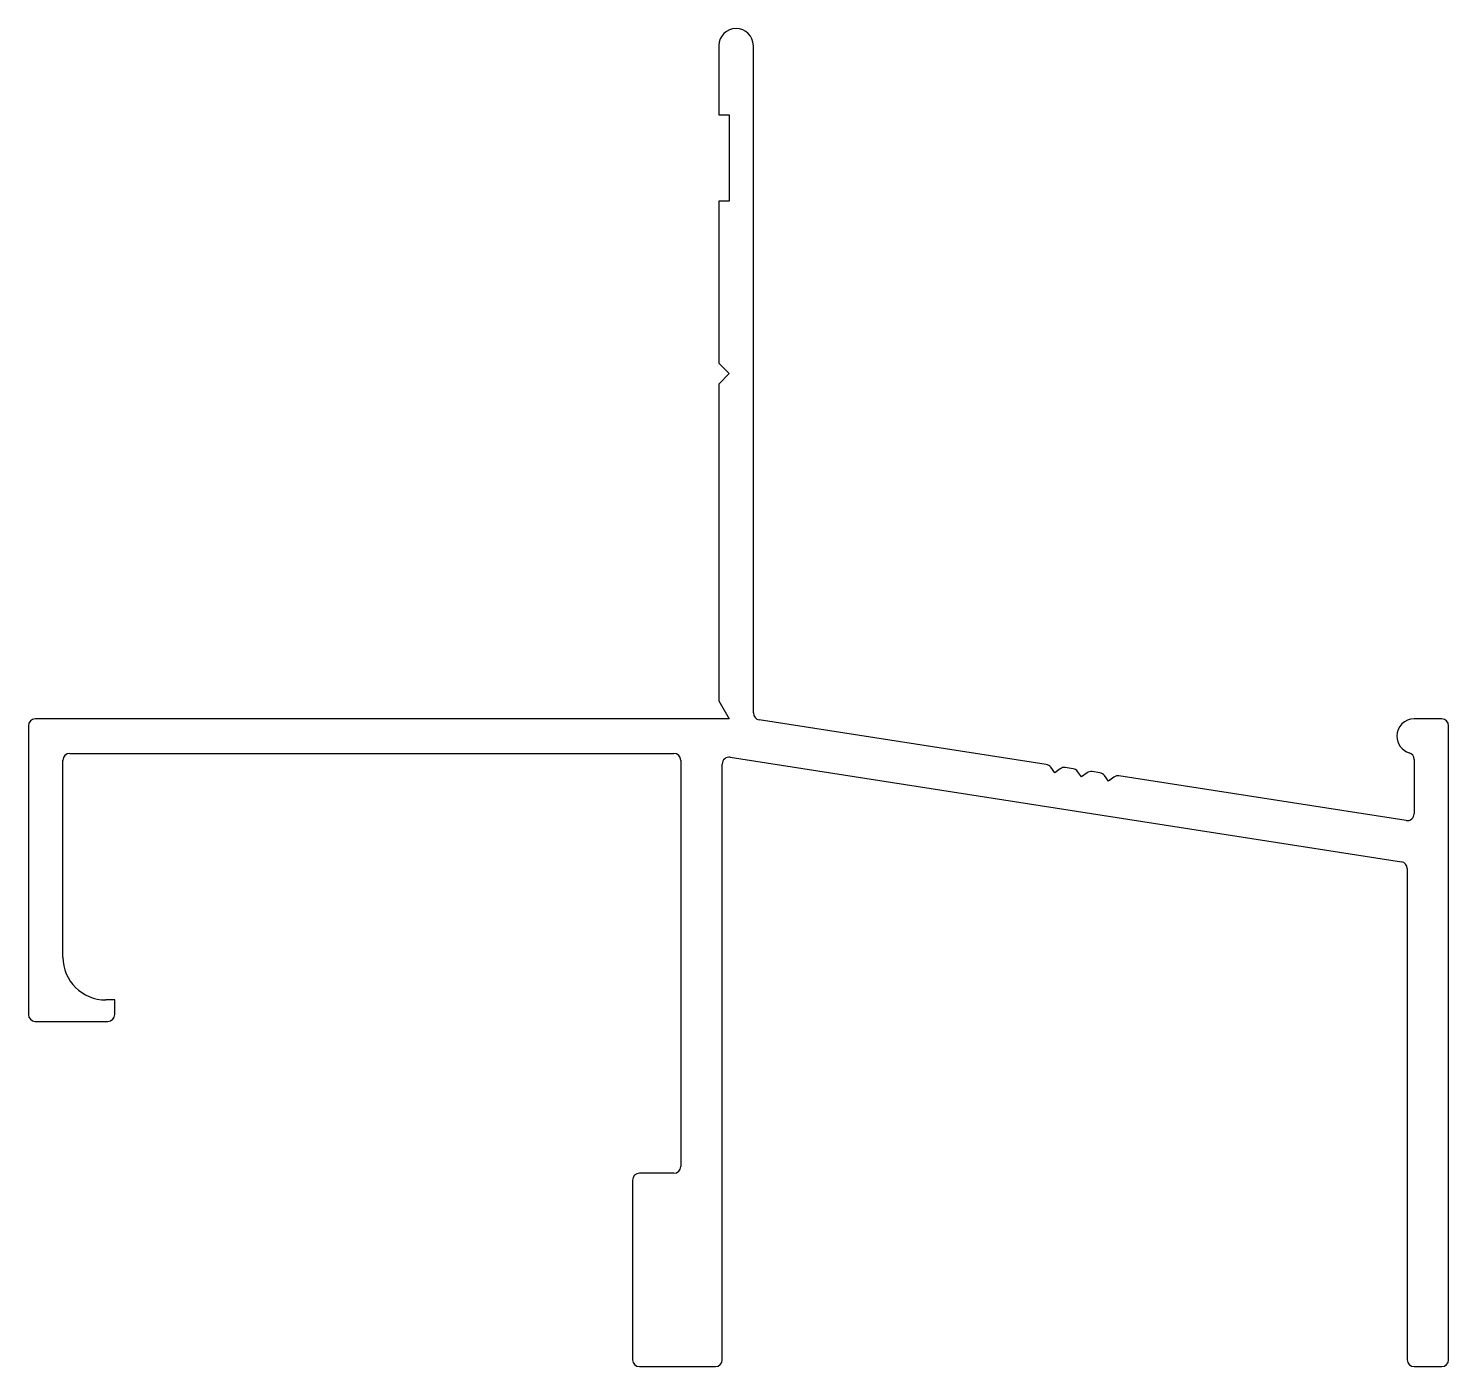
# Model space of a CAD drawing. Extents: x -0.4 to 51.9, y 1.9 to 51.1.
import ezdxf

# ---------------------------------------------------------------- set-up
doc = ezdxf.new("R2010")
doc.units = 0
doc.layers.get('0').update_dxf_attribs({"linetype": 'CONTINUOUS'})

msp = doc.modelspace()

# ---------------------------------------------------------------- linework, layer by layer
for p, q in [((25.027, 50.451), (25.027, 47.911)), ((26.297, 25.904), (26.297, 50.451)), ((25.027, 47.911), (25.408, 47.911)), ((25.408, 47.911), (25.408, 44.736)), ((25.408, 44.736), (25.027, 44.736)), ((25.027, 44.736), (25.027, 38.767)), ((25.027, 38.767), (25.408, 38.386)), ((25.408, 38.386), (25.027, 38.005)), ((25.027, 38.005), (25.027, 26.346)), ((25.027, 26.346), (25.408, 25.686)), ((25.408, 25.686), (-0.119, 25.686)), ((37.067, 24.009), (26.512, 25.653)), ((51.621, 25.686), (50.605, 25.686)), ((-0.373, 25.432), (-0.373, 14.815)), ((51.875, 2.115), (51.875, 25.432)), ((0.897, 16.923), (0.897, 24.162)), ((1.151, 24.416), (23.376, 24.416)), ((23.63, 24.162), (23.63, 9.227)), ((25.446, 24.276), (50.136, 20.432)), ((50.605, 24.199), (50.605, 22.198)), ((25.154, 2.115), (25.154, 24.025)), ((37.385, 23.707), (37.237, 23.909)), ((37.587, 23.854), (37.385, 23.707)), ((38.062, 23.855), (37.773, 23.9)), ((38.373, 23.553), (38.225, 23.755)), ((38.575, 23.701), (38.373, 23.553)), ((39.05, 23.701), (38.761, 23.746)), ((39.361, 23.399), (39.213, 23.601)), ((39.563, 23.547), (39.361, 23.399)), ((50.312, 21.947), (39.749, 23.592)), ((50.351, 20.181), (50.351, 2.115)), ((2.802, 15.348), (2.472, 15.348)), ((2.802, 14.815), (2.802, 15.348)), ((-0.119, 14.561), (2.548, 14.561)), ((23.376, 8.973), (22.106, 8.973)), ((21.852, 8.719), (21.852, 2.115)), ((22.106, 1.861), (24.9, 1.861)), ((50.605, 1.861), (51.621, 1.861))]:
    msp.add_line(p, q)
for centre, radius, start, end in [((25.662, 50.451), 0.635, 0, 180), ((-0.119, 25.432), 0.254, 90, 180), ((26.551, 25.904), 0.254, 180, 261.1504), ((50.605, 25.051), 0.635, 90, 180), ((51.621, 25.432), 0.254, 360, 90), ((50.605, 25.051), 0.635, 180, 253.3608), ((1.151, 24.162), 0.254, 90, 180), ((23.376, 24.162), 0.254, 360, 90), ((25.408, 24.025), 0.254, 81.3158, 180), ((50.351, 24.199), 0.254, 360, 73.4924), ((37.035, 23.761), 0.25, 36.162, 82.6288), ((37.734, 23.653), 0.25, 81.1495, 126.1495), ((38.023, 23.607), 0.25, 36.1495, 81.1495), ((38.722, 23.499), 0.25, 81.1495, 126.1495), ((39.011, 23.454), 0.25, 36.1495, 81.1495), ((39.71, 23.345), 0.25, 81.1504, 126.1495), ((50.351, 22.198), 0.254, 261.3439, 0), ((50.097, 20.181), 0.254, 360, 81.1504), ((2.472, 16.923), 1.575, 180, 270), ((-0.119, 14.815), 0.254, 180, 270), ((2.548, 14.815), 0.254, 270, 360), ((22.106, 8.719), 0.254, 90, 180), ((23.376, 9.227), 0.254, 270, 0), ((22.106, 2.115), 0.254, 180, 270), ((24.9, 2.115), 0.254, 270, 360), ((50.605, 2.115), 0.254, 180, 270), ((51.621, 2.115), 0.254, 270, 360)]:
    msp.add_arc(centre, radius, start, end)

doc.saveas('drawing.dxf')
